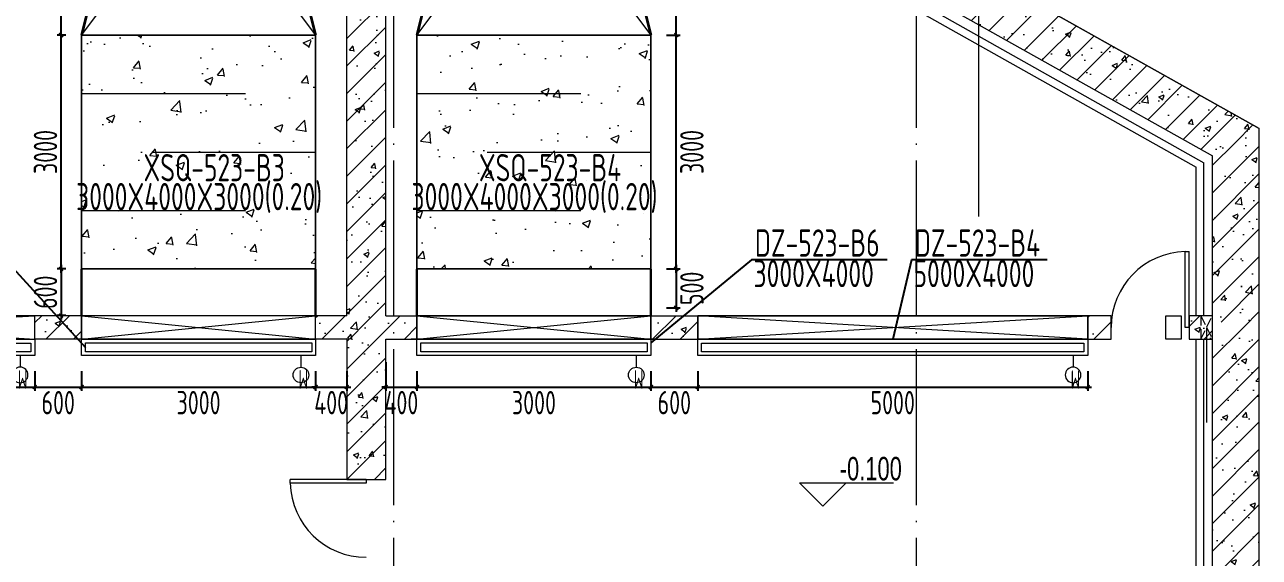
# Model space of a CAD drawing. Extents: x 4 to 13611208, y -605838 to 574722.
# Drawn here: x 13461467 to 13477297, y 173010 to 179843 of the extents above; entities that cross this region are included whole.
import ezdxf
from ezdxf.enums import TextEntityAlignment as Align

# ---------------------------------------------------------------- set-up
doc = ezdxf.new("R2010")
doc.units = 0
doc.header["$LTSCALE"] = 1000
doc.header["$MEASUREMENT"] = 0
doc.linetypes.add('DASH', pattern=[0.35, 0.25, -0.1])
doc.linetypes.add('DOTE', pattern=[2.42, 2, -0.2, 0.02, -0.2])
doc.layers.add('SDF-标注', color=7, linetype='Continuous')
for name, color, linetype, lineweight in [('SDF-设备', 1, 'Continuous', 5), ('SDF-风管', 3, 'Continuous', 20), ('SDF-风阀', 51, 'Continuous', 5), ('建筑底图', 8, 'Continuous', 13)]:
    doc.layers.add(name, color=color, linetype=linetype, lineweight=lineweight)
doc.styles.add('67', font='gbenor.shx', dxfattribs={"width": 0.7, "bigfont": 'hztxt.shx'})
doc.styles.add('C', font='HZTXT_E', dxfattribs={"width": 0.7, "bigfont": 'HZTXT'})
doc.styles.add('du', font='gbenor.shx', dxfattribs={"width": 0.8, "bigfont": 'hztxt.shx'})
doc.styles.get("Standard").update_dxf_attribs({"font": 'gbenor.shx', "bigfont": 'gbcbig.shx'})
doc.styles.add('晓游', font='gbenor.shx', dxfattribs={"width": 0.8, "bigfont": 'hztxt.shx'})
doc.dimstyles.new('67', dxfattribs={"dimscale": 100, "dimtxt": 3, "dimasz": 0.5, "dimexe": 0.5, "dimexo": 2, "dimgap": 0.5, "dimtad": 2, "dimdec": 0, "dimrnd": 5, "dimzin": 0, "dimdsep": 46, "dimtxsty": 'du', "dimblk": 'ARCHTICK', "dimcen": 0, "dimdle": 0.5, "dimclrd": 256, "dimclre": 256, "dimclrt": 256, "dimazin": 0, "dimtfac": 1, "dimtdec": 0, "dimtix": 1, "dimtmove": 2, "dimatfit": 3, "dimfxl": 100, "dimtolj": 1, "dimtzin": 0, "dimlwd": -1, "dimlwe": -1, "dimarcsym": 0})
doc.dimstyles.new('_TCH_ARCH', dxfattribs={"dimtxt": 3.5, "dimasz": 1, "dimexe": 1.5, "dimexo": 0, "dimgap": 0.5, "dimtad": 1, "dimdec": 0, "dimzin": 0, "dimdsep": 46, "dimtxsty": '晓游', "dimblk": 'ARCHTICK', "dimcen": 1, "dimdle": 1, "dimclrd": 256, "dimclre": 256, "dimclrt": 256, "dimazin": 2, "dimtfac": 1, "dimtdec": 0, "dimtix": 1, "dimtmove": 1, "dimatfit": 3, "dimldrblk": 'NONE', "dimtolj": 1, "dimtzin": 0, "dimlwd": -1, "dimlwe": -1, "dimarcsym": 0})
pattern_1 = [(45, (-133785.13, -33831), (-176.7766953, 176.7766953), []), (50, (-133785.13, -33831), (717.260183, -62.752135), [75, -825]), (355, (-133785.1, -33831), (-138.751334, 752.192134), [60, -660]), (100.4514, (-133725.36, -33836.2), (578.50938, 689.439542), [63.74019, -701.142112]), (46.1842, (-133785.1, -33631), (1067.24105, -165.519014), [112.5, -1237.5]), (96.6356, (-133696.2, -33644.8), (934.662706, 974.11787), [95.61029, -1051.713]), (351.1842, (-133785.1, -33631), (934.661945, 974.1186), [90, -990]), (21, (-133685.13, -33681), (596.907052, -402.61889), [75, -825]), (326, (-133685.1, -33681), (243.31533, 725.150045), [60, -660]), (71.4514, (-133635.4, -33714.55), (840.22263, 322.530497), [63.74019, -701.142112]), (37.5, (-133785.13, -33831), (12.1598553, 332.893854), [0, -652, 0, -670, 0, -662.5]), (7.5, (-133785.13, -33831), (263.069537, 394.411712), [0, -382, 0, -637, 0, -252.5]), (327.5, (-134008.13, -33831), (533.822436, -22.5548717), [0, -250, 0, -780, 0, -1035]), (317.5, (-134108.13, -33831), (583.18617, 100.104982), [0, -325, 0, -518, 0, -735])]

# ---------------------------------------------------------------- blocks, each defined once
blk = doc.blocks.new('$DorLib2D$00000001')
for p, q in [((0.45, 0.975), (0.5, 0.975)), ((0.45, 0), (0.45, 0.975)), ((0.5, 0), (0.5, 0.975)), ((0.5, 0), (0.45, 0))]:
    blk.add_line(p, q)
at = {"lineweight": 13}
blk.add_arc((0.475, 0), 0.975, 91.4693, 180, dxfattribs=at)
blk = doc.blocks.new('风机')
at = {"color": 1}
for p, q in [((-1000, 2000), (-1085, 1926)), ((-1085, 1926), (-942, 1882)), ((1000, 2000), (-1000, 2000)), ((1085, 1926), (942, 1882)), ((1000, 2000), (1085, 1926)), ((-942, 1882), (-1000, 1800)), ((1000, 1800), (-1000, 1800)), ((-1000, 1800), (-1000, 200)), ((942, 1882), (1000, 1800)), ((1000, 200), (1000, 1800)), ((1000, 1600), (-1000, 1600)), ((-450, 650), (-450, 1640)), ((-450, 1640), (450, 1640)), ((450, 650), (450, 1640)), ((-450, 1535), (-967, 1461)), ((-967, 1461), (-967, 1191)), ((450, 1522), (967, 1461)), ((967, 1461), (967, 1191)), ((-450, 1136), (-967, 1191)), ((450, 1146), (967, 1191)), ((-321, 1047), (-321, 310)), ((-321, 1047), (321, 1047)), ((321, 1047), (321, 310)), ((1000, 650), (-1000, 650)), ((-450, 650), (-321, 650)), ((321, 650), (450, 650)), ((-1000, 200), (1000, 200)), ((-942, 118), (-1000, 200)), ((942, 118), (1000, 200)), ((-1085, 74), (-942, 118)), ((-1000, 0), (-1085, 74)), ((-1000, 0), (1000, 0)), ((21, 110), (-121, 110)), ((-21, 110), (121, 110)), ((1085, 74), (942, 118)), ((1000, 0), (1085, 74))]:
    blk.add_line(p, q, dxfattribs=at)
for centre, radius, start, end in [((0, 1539), 461, 12.6544, 167.3456), ((-121, 310), 200, 180, 270), ((121, 310), 200, 270, 360)]:
    blk.add_arc(centre, radius, start, end, dxfattribs=at)
blk = doc.blocks.new('消声器(标准)')
at = {"color": 1}
for p, q in [((1000, 750), (300, 750)), ((700, 500), (0, 500)), ((1000, 250), (300, 250))]:
    blk.add_line(p, q, dxfattribs=at)
blk.add_lwpolyline([(0, 0), (1000, 0), (1000, 1000), (0, 1000)], close=True, dxfattribs=at)
at = {"color": 1, "style": '67', "width": 0.8, "flags": 1}
blk.add_attdef('1', (1000, 500), '', height=300, dxfattribs=at)
blk = doc.blocks.new('A$C236A5DBC')
at = {"layer": 'SDF-风管'}
for p, q in [((-1500, 2000), (0, 0)), ((0, 0), (1500, 2000))]:
    blk.add_line(p, q, dxfattribs=at)
at = {"layer": 'SDF-风管', "const_width": 35}
for points in [[(-1000, 0), (-1500, 2000)], [(1500, 2000), (1000, 0)], [(-1500, -4000), (-1000, -2000)], [(1500, -4000), (1000, -2000)]]:
    blk.add_lwpolyline(points, dxfattribs=at)
at = {"layer": 'SDF-风管'}
blk.add_lwpolyline([(-1500, -4000), (0, -2000), (1500, -4000)], dxfattribs=at)
at = {"layer": 'SDF-设备', "color": 1, "lineweight": -2, "xscale": -2.999999999999999, "rotation": 359.9999999999999}
for p, yscale in [((1500, 2000), 3), ((1500, -6000), 1.999999999999999)]:
    blk.add_blockref('消声器(标准)', p, dxfattribs=dict(at, yscale=yscale))
at = {"layer": 'SDF-设备', "color": 1, "xscale": -1, "rotation": 359.9999999999999}
blk.add_blockref('风机', (0, -2000), dxfattribs=at)
blk = doc.blocks.new('dasdfadfsa')
at = {"layer": 'SDF-风阀'}
for p, q in [((0, -232), (0, -444)), ((4950, -282), (50, -282)), ((50, -282), (50, -394)), ((4950, -394), (4950, -282)), ((5000, -444), (5000, -232)), ((0, -444), (5000, -444)), ((50, -394), (4950, -394)), ((188, -444), (188, -592))]:
    blk.add_line(p, q, dxfattribs=at)
blk.add_lwpolyline([(5000, -232), (0, -232), (0, 68), (5000, 68)], close=True, dxfattribs=at)
at = {"layer": 'SDF-风阀', "const_width": 15}
blk.add_lwpolyline([(5076, -232), (-76, -232)], dxfattribs=at)
at = {"layer": 'SDF-风阀'}
blk.add_circle((188, -692), 100, dxfattribs=at)
at = {"layer": 'SDF-风阀', "width": 0.6}
blk.add_text('M', height=240, rotation=180, dxfattribs=at).set_placement((217, -630))
blk = doc.blocks.new('_ArchTick')
at = {"color": 0, "linetype": 'ByBlock', "const_width": 0.4}
blk.add_lwpolyline([(-0.5, -0.5), (0.5, 0.5)], dxfattribs=at)
blk = doc.blocks.new('_None')
blk = doc.blocks.new('*D285')
at = {"layer": 'SDF-标注', "transparency": 16777216}
for p, q in [((13456597, 175398), (13456597, 175144)), ((13461597, 175398), (13461597, 175144)), ((13456547, 175194), (13461647, 175194))]:
    blk.add_line(p, q, dxfattribs=at)
at = {"layer": 'SDF-标注', "transparency": 16777216, "xscale": 50, "yscale": 50, "zscale": 50, "rotation": 180}
blk.add_blockref('_ArchTick', (13456597, 175194), dxfattribs=at)
at = {"layer": 'SDF-标注', "transparency": 16777216, "xscale": 50, "yscale": 50, "zscale": 50}
blk.add_blockref('_ArchTick', (13461597, 175194), dxfattribs=at)
at = {"layer": 'SDF-标注', "transparency": 16777216, "insert": (13459097, 174994), "char_height": 300, "attachment_point": 5, "style": 'du'}
blk.add_mtext('\\A1;5000', dxfattribs=at)
blk = doc.blocks.new('*D286')
at = {"layer": 'SDF-标注', "transparency": 16777216}
for p, q in [((13461597, 175398), (13461597, 175144)), ((13462197, 175398), (13462197, 175144)), ((13461547, 175194), (13462247, 175194))]:
    blk.add_line(p, q, dxfattribs=at)
at = {"layer": 'SDF-标注', "transparency": 16777216, "xscale": 50, "yscale": 50, "zscale": 50, "rotation": 180}
blk.add_blockref('_ArchTick', (13461597, 175194), dxfattribs=at)
at = {"layer": 'SDF-标注', "transparency": 16777216, "xscale": 50, "yscale": 50, "zscale": 50}
blk.add_blockref('_ArchTick', (13462197, 175194), dxfattribs=at)
at = {"layer": 'SDF-标注', "transparency": 16777216, "insert": (13461897, 174994), "char_height": 300, "attachment_point": 5, "style": 'du'}
blk.add_mtext('\\A1;600', dxfattribs=at)
blk = doc.blocks.new('*D287')
at = {"layer": 'SDF-标注', "transparency": 16777216}
for p, q in [((13462197, 175398), (13462197, 175144)), ((13465197, 175398), (13465197, 175144)), ((13462147, 175194), (13465247, 175194))]:
    blk.add_line(p, q, dxfattribs=at)
at = {"layer": 'SDF-标注', "transparency": 16777216, "xscale": 50, "yscale": 50, "zscale": 50, "rotation": 180}
blk.add_blockref('_ArchTick', (13462197, 175194), dxfattribs=at)
at = {"layer": 'SDF-标注', "transparency": 16777216, "xscale": 50, "yscale": 50, "zscale": 50}
blk.add_blockref('_ArchTick', (13465197, 175194), dxfattribs=at)
at = {"layer": 'SDF-标注', "transparency": 16777216, "insert": (13463697, 174994), "char_height": 300, "attachment_point": 5, "style": 'du'}
blk.add_mtext('\\A1;3000', dxfattribs=at)
blk = doc.blocks.new('*D288')
at = {"layer": 'SDF-标注', "transparency": 16777216}
for p, q in [((13465197, 175398), (13465197, 175144)), ((13465597, 175398), (13465597, 175144)), ((13465197, 175194), (13465147, 175194)), ((13465197, 175194), (13465597, 175194)), ((13465597, 175194), (13465647, 175194))]:
    blk.add_line(p, q, dxfattribs=at)
at = {"layer": 'SDF-标注', "transparency": 16777216, "xscale": 50, "yscale": 50, "zscale": 50}
blk.add_blockref('_ArchTick', (13465197, 175194), dxfattribs=at)
at = {"layer": 'SDF-标注', "transparency": 16777216, "xscale": 50, "yscale": 50, "zscale": 50, "rotation": 180}
blk.add_blockref('_ArchTick', (13465597, 175194), dxfattribs=at)
at = {"layer": 'SDF-标注', "transparency": 16777216, "insert": (13465397, 174994), "char_height": 300, "attachment_point": 5, "style": 'du'}
blk.add_mtext('\\A1;400', dxfattribs=at)
blk = doc.blocks.new('*D289')
at = {"layer": 'SDF-标注', "transparency": 16777216}
for p, q in [((13461997, 179710), (13461884, 179710)), ((13461934, 176660), (13461934, 179760)), ((13461997, 176710), (13461884, 176710))]:
    blk.add_line(p, q, dxfattribs=at)
at = {"layer": 'SDF-标注', "transparency": 16777216, "xscale": 50, "yscale": 50, "zscale": 50}
for p, rotation in [((13461934, 179710), 90), ((13461934, 176710), 270)]:
    blk.add_blockref('_ArchTick', p, dxfattribs=dict(at, rotation=rotation))
at = {"layer": 'SDF-标注', "transparency": 16777216, "insert": (13461734, 178210), "char_height": 300, "attachment_point": 5, "rotation": 90, "style": 'du'}
blk.add_mtext('\\A1;3000', dxfattribs=at)
blk = doc.blocks.new('*D290')
at = {"layer": 'SDF-标注', "transparency": 16777216}
for p, q in [((13462497, 181910), (13461884, 181910)), ((13461934, 179660), (13461934, 181960)), ((13461997, 179710), (13461884, 179710))]:
    blk.add_line(p, q, dxfattribs=at)
at = {"layer": 'SDF-标注', "transparency": 16777216, "xscale": 50, "yscale": 50, "zscale": 50}
for p, rotation in [((13461934, 181910), 90), ((13461934, 179710), 270)]:
    blk.add_blockref('_ArchTick', p, dxfattribs=dict(at, rotation=rotation))
at = {"layer": 'SDF-标注', "transparency": 16777216, "insert": (13461734, 180810), "char_height": 300, "attachment_point": 5, "rotation": 90, "style": 'du'}
blk.add_mtext('\\A1;2200', dxfattribs=at)
blk = doc.blocks.new('*D294')
at = {"layer": 'SDF-标注', "transparency": 16777216}
for p, q in [((13466097, 175512), (13466097, 175144)), ((13466497, 175398), (13466497, 175144)), ((13466097, 175194), (13466047, 175194)), ((13466097, 175194), (13466497, 175194)), ((13466497, 175194), (13466547, 175194))]:
    blk.add_line(p, q, dxfattribs=at)
at = {"layer": 'SDF-标注', "transparency": 16777216, "xscale": 50, "yscale": 50, "zscale": 50}
blk.add_blockref('_ArchTick', (13466097, 175194), dxfattribs=at)
at = {"layer": 'SDF-标注', "transparency": 16777216, "xscale": 50, "yscale": 50, "zscale": 50, "rotation": 180}
blk.add_blockref('_ArchTick', (13466497, 175194), dxfattribs=at)
at = {"layer": 'SDF-标注', "transparency": 16777216, "insert": (13466297, 174994), "char_height": 300, "attachment_point": 5, "style": 'du'}
blk.add_mtext('\\A1;400', dxfattribs=at)
blk = doc.blocks.new('*D295')
at = {"layer": 'SDF-标注', "transparency": 16777216}
for p, q in [((13469497, 175398), (13469497, 175144)), ((13466497, 175298), (13466497, 175144)), ((13466447, 175194), (13469547, 175194))]:
    blk.add_line(p, q, dxfattribs=at)
at = {"layer": 'SDF-标注', "transparency": 16777216, "xscale": 50, "yscale": 50, "zscale": 50, "rotation": 180}
blk.add_blockref('_ArchTick', (13466497, 175194), dxfattribs=at)
at = {"layer": 'SDF-标注', "transparency": 16777216, "xscale": 50, "yscale": 50, "zscale": 50}
blk.add_blockref('_ArchTick', (13469497, 175194), dxfattribs=at)
at = {"layer": 'SDF-标注', "transparency": 16777216, "insert": (13467997, 174994), "char_height": 300, "attachment_point": 5, "style": 'du'}
blk.add_mtext('\\A1;3000', dxfattribs=at)
blk = doc.blocks.new('*D296')
at = {"layer": 'SDF-标注', "transparency": 16777216}
for p, q in [((13470097, 175398), (13470097, 175144)), ((13469497, 175298), (13469497, 175144)), ((13469447, 175194), (13470147, 175194))]:
    blk.add_line(p, q, dxfattribs=at)
at = {"layer": 'SDF-标注', "transparency": 16777216, "xscale": 50, "yscale": 50, "zscale": 50, "rotation": 180}
blk.add_blockref('_ArchTick', (13469497, 175194), dxfattribs=at)
at = {"layer": 'SDF-标注', "transparency": 16777216, "xscale": 50, "yscale": 50, "zscale": 50}
blk.add_blockref('_ArchTick', (13470097, 175194), dxfattribs=at)
at = {"layer": 'SDF-标注', "transparency": 16777216, "insert": (13469797, 174994), "char_height": 300, "attachment_point": 5, "style": 'du'}
blk.add_mtext('\\A1;600', dxfattribs=at)
blk = doc.blocks.new('*D297')
at = {"layer": 'SDF-标注', "transparency": 16777216}
for p, q in [((13470097, 175398), (13470097, 175144)), ((13475097, 175398), (13475097, 175144)), ((13470047, 175194), (13475147, 175194))]:
    blk.add_line(p, q, dxfattribs=at)
at = {"layer": 'SDF-标注', "transparency": 16777216, "xscale": 50, "yscale": 50, "zscale": 50, "rotation": 180}
blk.add_blockref('_ArchTick', (13470097, 175194), dxfattribs=at)
at = {"layer": 'SDF-标注', "transparency": 16777216, "xscale": 50, "yscale": 50, "zscale": 50}
blk.add_blockref('_ArchTick', (13475097, 175194), dxfattribs=at)
at = {"layer": 'SDF-标注', "transparency": 16777216, "insert": (13472597, 174994), "char_height": 300, "attachment_point": 5, "style": 'du'}
blk.add_mtext('\\A1;5000', dxfattribs=at)
blk = doc.blocks.new('*D298')
at = {"layer": 'SDF-标注', "transparency": 16777216}
for p, q in [((13469697, 179710), (13469872, 179710)), ((13469822, 176660), (13469822, 179760)), ((13469697, 176710), (13469872, 176710))]:
    blk.add_line(p, q, dxfattribs=at)
at = {"layer": 'SDF-标注', "transparency": 16777216, "xscale": 50, "yscale": 50, "zscale": 50}
for p, rotation in [((13469822, 179710), 90), ((13469822, 176710), 270)]:
    blk.add_blockref('_ArchTick', p, dxfattribs=dict(at, rotation=rotation))
at = {"layer": 'SDF-标注', "transparency": 16777216, "insert": (13470022, 178210), "char_height": 300, "attachment_point": 5, "rotation": 90, "style": 'du'}
blk.add_mtext('\\A1;3000', dxfattribs=at)
blk = doc.blocks.new('*D299')
at = {"layer": 'SDF-标注', "transparency": 16777216}
for p, q in [((13469197, 181910), (13469872, 181910)), ((13469822, 179660), (13469822, 181960)), ((13469697, 179710), (13469872, 179710))]:
    blk.add_line(p, q, dxfattribs=at)
at = {"layer": 'SDF-标注', "transparency": 16777216, "xscale": 50, "yscale": 50, "zscale": 50}
for p, rotation in [((13469822, 181910), 90), ((13469822, 179710), 270)]:
    blk.add_blockref('_ArchTick', p, dxfattribs=dict(at, rotation=rotation))
at = {"layer": 'SDF-标注', "transparency": 16777216, "insert": (13470022, 180810), "char_height": 300, "attachment_point": 5, "rotation": 90, "style": 'du'}
blk.add_mtext('\\A1;2200', dxfattribs=at)
blk = doc.blocks.new('*D333')
at = {"layer": 'SDF-标注', "transparency": 16777216}
for p, q in [((13469697, 176710), (13469872, 176710)), ((13469822, 176760), (13469822, 176160)), ((13469697, 176210), (13469872, 176210))]:
    blk.add_line(p, q, dxfattribs=at)
at = {"layer": 'SDF-标注', "transparency": 16777216, "xscale": 50, "yscale": 50, "zscale": 50}
for p, rotation in [((13469822, 176710), 90), ((13469822, 176210), 270)]:
    blk.add_blockref('_ArchTick', p, dxfattribs=dict(at, rotation=rotation))
at = {"layer": 'SDF-标注', "transparency": 16777216, "insert": (13470022, 176460), "char_height": 300, "attachment_point": 5, "rotation": 90, "style": 'du'}
blk.add_mtext('\\A1;500', dxfattribs=at)
blk = doc.blocks.new('*D334')
at = {"layer": 'SDF-标注', "transparency": 16777216}
for p, q in [((13461997, 176710), (13461884, 176710)), ((13461934, 176760), (13461934, 176060)), ((13461997, 176110), (13461884, 176110))]:
    blk.add_line(p, q, dxfattribs=at)
at = {"layer": 'SDF-标注', "transparency": 16777216, "xscale": 50, "yscale": 50, "zscale": 50}
for p, rotation in [((13461934, 176710), 90), ((13461934, 176110), 270)]:
    blk.add_blockref('_ArchTick', p, dxfattribs=dict(at, rotation=rotation))
at = {"layer": 'SDF-标注', "transparency": 16777216, "insert": (13461734, 176410), "char_height": 300, "attachment_point": 5, "rotation": 90, "style": 'du'}
blk.add_mtext('\\A1;600', dxfattribs=at)
blk = doc.blocks.new('dz3000')
at = {"layer": 'SDF-风阀'}
for p, q in [((0, -512), (0, -300)), ((3000, -300), (3000, -512)), ((50, -350), (2950, -350)), ((50, -462), (50, -350)), ((2950, -462), (50, -462)), ((2950, -350), (2950, -462)), ((3000, -512), (0, -512)), ((2812, -512), (2812, -661))]:
    blk.add_line(p, q, dxfattribs=at)
blk.add_lwpolyline([(0, -300), (3000, -300), (3000, 0), (0, 0)], close=True, dxfattribs=at)
at = {"layer": 'SDF-风阀', "const_width": 15}
blk.add_lwpolyline([(-76, -300), (3076, -300)], dxfattribs=at)
at = {"layer": 'SDF-风阀'}
blk.add_circle((2812, -761), 100, dxfattribs=at)
at = {"layer": 'SDF-风阀', "text_generation_flag": 4, "width": 0.6}
blk.add_text('M', height=240, dxfattribs=at).set_placement((2783, -698))

msp = doc.modelspace()

# ---------------------------------------------------------------- hatches: boundary and pattern name
at = {"layer": '建筑底图'}
h = msp.add_hatch(dxfattribs=at)
h.set_pattern_fill('钢筋混凝土', color=8, scale=100, style=0)
h.set_pattern_definition(pattern_1)
h.paths.add_polyline_path([(13465847.4, 175959.5), (13466097.4, 176109.5), (13466097.4, 181559.5), (13465597.4, 181559.5), (13465597.4, 176109.5)])
h = msp.add_hatch(dxfattribs=at)
h.set_pattern_fill('钢筋混凝土', color=8, scale=100, style=0)
h.set_pattern_definition(pattern_1)
h.paths.add_polyline_path([(13473697.4, 180533.5), (13473097.4, 180182.5), (13476697.4, 178158.5), (13477297.4, 178509.5)])
at = {"layer": '建筑底图', "ltscale": 3}
h = msp.add_hatch(dxfattribs=at)
h.set_pattern_fill('混凝土', color=8, scale=150, style=0)
h.set_pattern_definition([(50, (-125283.6, -33931), (1075.890274, -94.1282), [112.5, -1237.5]), (355, (-125283.6, -33931), (-208.127, 1128.2882), [90, -990]), (100.4514, (-125194, -33938.8), (867.76407, 1034.15931), [95.610285, -1051.71317]), (46.1842, (-125283.6, -33631), (1600.86157, -248.27852), [168.75, -1856.25]), (96.6356, (-125150.2, -33651.7), (1401.99406, 1461.1768), [143.41543, -1577.5695]), (351.1842, (-125283.6, -33631), (1401.99292, 1461.1779), [135, -1485]), (21, (-125133.6, -33706), (895.36058, -603.928336), [112.5, -1237.5]), (326, (-125133.6, -33706), (364.973, 1087.72507), [90, -990]), (71.4514, (-125059, -33756.3), (1260.33394, 483.795745), [95.610285, -1051.71317]), (37.5, (-125283.63, -33931), (18.239783, 499.340781), [0, -978, 0, -1005, 0, -993.75]), (7.5, (-125283.63, -33931), (394.604306, 591.617568), [0, -573, 0, -955.5, 0, -378.75]), (327.5, (-125618.13, -33931), (800.733654, -33.832308), [0, -375, 0, -1170, 0, -1552.5]), (317.5, (-125768.1, -33931), (874.779254, 150.157473), [0, -487.5, 0, -777, 0, -1102.5])])
h.paths.add_polyline_path([(13465197.4, 176709.5), (13462197.4, 176709.5), (13462197.4, 179709.5), (13465197.4, 179709.5)])
h = msp.add_hatch(dxfattribs=at)
h.set_pattern_fill('混凝土', color=8, scale=150, style=0)
h.set_pattern_definition([(50, (-125283.6, -33831), (1075.890274, -94.1282), [112.5, -1237.5]), (355, (-125283.6, -33831), (-208.127, 1128.2882), [90, -990]), (100.4514, (-125194, -33838.8), (867.76407, 1034.15931), [95.610285, -1051.71317]), (46.1842, (-125283.6, -33531), (1600.86157, -248.27852), [168.75, -1856.25]), (96.6356, (-125150.2, -33551.7), (1401.99406, 1461.1768), [143.41543, -1577.5695]), (351.1842, (-125283.6, -33531), (1401.99292, 1461.1779), [135, -1485]), (21, (-125133.6, -33606), (895.36058, -603.928336), [112.5, -1237.5]), (326, (-125133.6, -33606), (364.973, 1087.72507), [90, -990]), (71.4514, (-125059, -33656.3), (1260.33394, 483.795745), [95.610285, -1051.71317]), (37.5, (-125283.63, -33831), (18.239783, 499.340781), [0, -978, 0, -1005, 0, -993.75]), (7.5, (-125283.63, -33831), (394.604306, 591.617568), [0, -573, 0, -955.5, 0, -378.75]), (327.5, (-125618.13, -33831), (800.733654, -33.832308), [0, -375, 0, -1170, 0, -1552.5]), (317.5, (-125768.1, -33831), (874.779254, 150.157473), [0, -487.5, 0, -777, 0, -1102.5])])
h.paths.add_polyline_path([(13469497.4, 176709.5), (13466497.4, 176709.5), (13466497.4, 179709.5), (13469497.4, 179709.5)])
at = {"layer": '建筑底图'}
h = msp.add_hatch(dxfattribs=at)
h.set_pattern_fill('钢筋混凝土', color=8, scale=100, style=0)
h.set_pattern_definition(pattern_1)
h.paths.add_polyline_path([(13476897.4, 175959.5), (13477297.4, 175959.5), (13477297.4, 178509.5), (13476697.4, 178158.5), (13476697.4, 176109.5)])
h = msp.add_hatch(dxfattribs=at)
h.set_pattern_fill('钢筋混凝土', color=8, scale=100, style=0)
h.set_pattern_definition(pattern_1)
h.paths.add_polyline_path([(13462197.4, 176109.5), (13461597.4, 176109.5), (13461597.4, 175809.5), (13462197.4, 175809.5)])
h = msp.add_hatch(dxfattribs=at)
h.set_pattern_fill('钢筋混凝土', color=8, scale=100, style=0)
h.set_pattern_definition(pattern_1)
h.paths.add_polyline_path([(13465847.4, 175959.5), (13465597.4, 176109.5), (13465197.4, 176109.5), (13465197.4, 175809.5), (13465597.4, 175809.5)])
h = msp.add_hatch(dxfattribs=at)
h.set_pattern_fill('钢筋混凝土', color=8, scale=100, style=0)
h.set_pattern_definition(pattern_1)
h.paths.add_polyline_path([(13465847.4, 175959.5), (13466097.4, 175809.5), (13466497.4, 175809.5), (13466497.4, 176109.5), (13466097.4, 176109.5)])
h = msp.add_hatch(dxfattribs=at)
h.set_pattern_fill('钢筋混凝土', color=8, scale=100, style=0)
h.set_pattern_definition(pattern_1)
h.paths.add_polyline_path([(13469497.4, 175809.5), (13470097.4, 175809.5), (13470097.4, 176109.5), (13469497.4, 176109.5)])
h = msp.add_hatch(dxfattribs=at)
h.set_pattern_fill('钢筋混凝土', color=8, scale=100, style=0)
h.set_pattern_definition(pattern_1)
h.paths.add_polyline_path([(13475097.4, 175809.5), (13475397.4, 175809.5), (13475397.4, 176109.5), (13475097.4, 176109.5)])
h = msp.add_hatch(dxfattribs=at)
h.set_pattern_fill('钢筋混凝土', color=8, scale=100, style=0)
h.set_pattern_definition(pattern_1)
h.paths.add_polyline_path([(13476697.4, 176109.5), (13476397.4, 176109.5), (13476397.4, 175809.5), (13476697.4, 175809.5), (13476697.4, 175959.5)])
h = msp.add_hatch(dxfattribs=at)
h.set_pattern_fill('钢筋混凝土', color=8, scale=100, style=0)
h.set_pattern_definition(pattern_1)
h.paths.add_polyline_path([(13465597.4, 175809.5), (13465597.4, 174009.5), (13466097.4, 174009.5), (13466097.4, 175809.5), (13465847.4, 175959.5)])
at = {"layer": '建筑底图', "ltscale": 3}
h = msp.add_hatch(dxfattribs=at)
h.set_pattern_fill('钢筋混凝土', color=8, scale=300, style=0)
h.set_pattern_definition([(45, (0, 0), (-530.330086, 530.330086), []), (50, (0, 0), (2151.78055, -188.2564), [225, -2475]), (355, (0, 0), (-416.254, 2256.5764), [180, -1980]), (100.4514, (179.3, -15.7), (1735.52815, 2068.31863), [191.22057, -2103.42634]), (46.1842, (0, 600), (3201.72315, -496.55704), [337.5, -3712.5]), (96.6356, (266.8, 558.6), (2803.9881, 2922.3536), [286.8309, -3155.139]), (351.1842, (0, 600), (2803.9858, 2922.3558), [270, -2970]), (21, (300, 450), (1790.72116, -1207.85667), [225, -2475]), (326, (300, 450), (729.946, 2175.45014), [180, -1980]), (71.4514, (449.2, 349.3), (2520.6679, 967.5915), [191.22057, -2103.42634]), (37.5, (0, 0), (36.479566, 998.68156), [0, -1956, 0, -2010, 0, -1987.5]), (7.5, (0, 0), (789.20861, 1183.235136), [0, -1146, 0, -1911, 0, -757.5]), (327.5, (-669, 0), (1601.46731, -67.664615), [0, -750, 0, -2340, 0, -3105]), (317.5, (-969, 0), (1749.55851, 300.31495), [0, -975, 0, -1554, 0, -2205])])
h.paths.add_polyline_path([(13466497.4, 176009.5), (13466097.4, 176009.5), (13466097.4, 175709.5), (13466497.4, 175709.5)])
at = {"layer": '建筑底图'}
h = msp.add_hatch(dxfattribs=at)
h.set_pattern_fill('钢筋混凝土', color=8, scale=100, style=0)
h.set_pattern_definition(pattern_1)
h.paths.add_polyline_path([(13476897.4, 172559.5), (13477297.4, 172559.5), (13477297.4, 175959.5), (13476897.4, 175959.5), (13476697.4, 175809.5), (13476697.4, 172809.5)])

# ---------------------------------------------------------------- linework, layer by layer
at = {"layer": 'SDF-设备', "color": 1, "const_width": 30}
for points in [[(13462197.4, 176709.5), (13462197.4, 176109.5)], [(13465197.4, 176709.5), (13465197.4, 176114.5)], [(13466497.4, 176709.5), (13466497.4, 176109.5)], [(13469497.4, 176709.5), (13469497.4, 176109.5)]]:
    msp.add_lwpolyline(points, dxfattribs=at)
at = {"layer": '建筑底图', "color": 8, "linetype": 'ByBlock', "lineweight": 0, "ltscale": 0.1}
msp.add_line((13473697.4, 210833), (13473697.4, 177383), dxfattribs=at)
at = {"layer": '建筑底图', "color": 8, "linetype": 'DOTE'}
for p, q in [((13466197.4, 209559.5), (13466197.4, 163209.5)), ((13472897.4, 209559.5), (13472897.4, 163209.5))]:
    msp.add_line(p, q, dxfattribs=at)
at = {"layer": '建筑底图', "color": 8}
for p, q in [((13465597.4, 176109.5), (13465597.4, 181559.5)), ((13466097.4, 176109.5), (13466097.4, 181559.5)), ((13473697.4, 180533.5), (13477297.4, 178509.5)), ((13473097.4, 180182.5), (13476697.4, 178158.5)), ((13472887.4, 180037.2), (13476487.4, 178013.2)), ((13472987.4, 180095.7), (13476587.4, 178071.7)), ((13477297.4, 175959.5), (13477297.4, 178509.5)), ((13476697.4, 176109.5), (13476697.4, 178158.5)), ((13476487.4, 176109.5), (13476487.4, 178013.2)), ((13476587.4, 176109.5), (13476587.4, 178071.7)), ((13456597.4, 175809.5), (13461597.4, 176109.5)), ((13456597.4, 176109.5), (13461597.4, 175809.5)), ((13462197.4, 176109.5), (13461597.4, 176109.5)), ((13461597.4, 175809.5), (13461597.4, 176109.5)), ((13462197.4, 175809.5), (13465197.4, 176109.5)), ((13462197.4, 176109.5), (13465197.4, 175809.5)), ((13462197.4, 175809.5), (13462197.4, 176109.5)), ((13465597.4, 176109.5), (13465197.4, 176109.5)), ((13465197.4, 175809.5), (13465197.4, 176109.5)), ((13466097.4, 176109.5), (13466497.4, 176109.5)), ((13466497.4, 175809.5), (13469497.4, 176109.5)), ((13466497.4, 176109.5), (13469497.4, 175809.5)), ((13466497.4, 176109.5), (13466497.4, 175809.5)), ((13469497.4, 176109.5), (13470097.4, 176109.5)), ((13469497.4, 176109.5), (13469497.4, 175809.5)), ((13470097.4, 175809.5), (13475097.4, 176109.5)), ((13475097.4, 175809.5), (13470097.4, 176109.5)), ((13470097.4, 176109.5), (13470097.4, 175809.5)), ((13475397.4, 176109.5), (13475097.4, 176109.5)), ((13475097.4, 176109.5), (13475097.4, 175809.5)), ((13475397.4, 175808.5), (13475397.4, 176109.5)), ((13476697.4, 176109.5), (13476397.4, 176109.5)), ((13476397.4, 176109.5), (13476397.4, 175809.5)), ((13476622.4, 175959.5), (13476622.4, 174740)), ((13477297.4, 172559.5), (13477297.4, 175959.5)), ((13462197.4, 175809.5), (13461597.4, 175809.5)), ((13465597.4, 175809.5), (13465197.4, 175809.5)), ((13465597.4, 175809.5), (13465597.4, 174009.5)), ((13466097.4, 175809.5), (13466497.4, 175809.5)), ((13466097.4, 174009.5), (13466097.4, 175809.5)), ((13469497.4, 175809.5), (13470097.4, 175809.5)), ((13475097.4, 175809.5), (13475397.4, 175809.5)), ((13476397.4, 175809.5), (13476697.4, 175809.5)), ((13476487.4, 172809.5), (13476487.4, 175809.5)), ((13476587.4, 172809.5), (13476587.4, 175809.5)), ((13476697.4, 172809.5), (13476697.4, 175809.5)), ((13465597.4, 174009.5), (13466097.4, 174009.5))]:
    msp.add_line(p, q, dxfattribs=at)
at = {"layer": '建筑底图'}
for p, q in [((13471700, 173663.9), (13471400, 173963.9)), ((13471400, 173963.9), (13472606, 173963.9)), ((13471700, 173663.9), (13472000, 173963.9))]:
    msp.add_line(p, q, dxfattribs=at)
at = {"layer": '建筑底图', "color": 8}
for points in [[(13434297, 165209.5), (13477297.4, 165209.5), (13477297.4, 178509.5), (13473697.4, 180533.5), (13473697.4, 207859.5), (13459597.4, 207859.5)], [(13476487.4, 172809.5), (13476487.4, 175809.5)]]:
    msp.add_lwpolyline(points, dxfattribs=at)
for points in [[(13465197.4, 176709.5), (13462197.4, 176709.5), (13462197.4, 179709.5), (13465197.4, 179709.5)], [(13469497.4, 176709.5), (13466497.4, 176709.5), (13466497.4, 179709.5), (13469497.4, 179709.5)], [(13456597.4, 175809.5), (13461597.4, 175809.5), (13461597.4, 176109.5), (13456597.4, 176109.5)], [(13462197.4, 175809.5), (13465197.4, 175809.5), (13465197.4, 176109.5), (13462197.4, 176109.5)], [(13466497.4, 176109.5), (13469497.4, 176109.5), (13469497.4, 175809.5), (13466497.4, 175809.5)], [(13470097.4, 176109.5), (13475097.4, 176109.5), (13475097.4, 175809.5), (13470097.4, 175809.5)], [(13476697.4, 176109.5), (13476397.4, 176109.5), (13476397.4, 175809.5), (13476697.4, 175809.5)]]:
    msp.add_lwpolyline(points, close=True, dxfattribs=at)
at = {"layer": '建筑底图', "color": 8, "ltscale": 2}
msp.add_lwpolyline([(13476297.4, 175809.5), (13476097.4, 175809.5), (13476097.4, 176109.5), (13476297.4, 176109.5)], close=True, dxfattribs=at)
at = {"layer": '建筑底图', "color": 8, "linetype": 'DASH', "ltscale": 0.5}
msp.add_lwpolyline([(13476547.4, 176109.5), (13476547.4, 175809.5), (13476697.4, 175809.5), (13476697.4, 176109.5)], close=True, dxfattribs=at)
for points in [[(13476547.4, 176109.5), (13476697.4, 175809.5)], [(13476547.4, 175809.5), (13476697.4, 176109.5)]]:
    msp.add_lwpolyline(points, dxfattribs=at)

# ---------------------------------------------------------------- block references
at = {"layer": 'SDF-设备', "xscale": -1, "rotation": 180}
for p in [(13463697.4, 181709.5), (13467997.4, 181709.5)]:
    msp.add_blockref('A$C236A5DBC', p, dxfattribs=at)
at = {"layer": 'SDF-风阀', "xscale": -1}
for p in [(13461597.4, 176041), (13475097.4, 176041)]:
    msp.add_blockref('dasdfadfsa', p, dxfattribs=at)
at = {"layer": 'SDF-风阀'}
for p in [(13462197.4, 176109.5), (13466497.4, 176109.5)]:
    msp.add_blockref('dz3000', p, dxfattribs=at)
at = {"layer": '建筑底图', "color": 8, "xscale": 1000, "yscale": 1000, "zscale": 1000}
msp.add_blockref('$DorLib2D$00000001', (13475897.4, 175958.5), dxfattribs=at)
at = {"layer": '建筑底图', "color": 8, "xscale": 1000, "yscale": 1000, "zscale": 1000, "rotation": 90}
msp.add_blockref('$DorLib2D$00000001', (13465847.4, 173509.5), dxfattribs=at)

# ---------------------------------------------------------------- texts
at = {"layer": 'SDF-标注', "style": '晓游', "width": 0.8}
for s, p in [('XSQ-523-B3', (13462990.7, 177833.5)), ('XSQ-523-B4', (13467290.7, 177833.5)), ('DZ-523-B6', (13470829.4, 176867.1, 0)), ('DZ-523-B4', (13472880.4, 176867.1, 0)), ('3000X4000', (13470812.6, 176475.5, 0)), ('5000X4000', (13472863.6, 176475.5, 0))]:
    msp.add_text(s, height=350, dxfattribs=at).set_placement(p)
for p in [(13463704.4, 177638.3, 0.2), (13468004.4, 177638.3, 0.2)]:
    msp.add_text('3000X4000X3000(0.20)', height=350, dxfattribs=at).set_placement(p, align=Align.MIDDLE)
at = {"layer": '建筑底图', "style": 'C', "width": 0.7}
msp.add_text('-0.100', height=300, dxfattribs=at).set_placement((13471917.7, 173996.9))

# ---------------------------------------------------------------- dimensions: what is measured, and where the dimension line sits
at = {"layer": 'SDF-标注'}
for base, p1, p2, picture, middle in [((13461934.4, 181909.5), (13462197.4, 179709.5), (13462697.4, 181909.5), '*D290', (13461734.4, 180809.5)), ((13469822.4, 181909.5), (13469497.4, 179709.5), (13468997.4, 181909.5), '*D299', (13470022.4, 180809.5)), ((13461934.4, 179709.5), (13462197.4, 176709.5), (13462197.4, 179709.5), '*D289', (13461734.4, 178209.5)), ((13469822.4, 179709.5), (13469497.4, 176709.5), (13469497.4, 179709.5), '*D298', (13470022.4, 178209.5)), ((13461934.4, 176109.5), (13462197.4, 176709.5), (13462197.4, 176109.5), '*D334', (13461734.4, 176409.5)), ((13469822.4, 176209.5), (13469497.4, 176709.5), (13469497.4, 176209.5), '*D333', (13470022.4, 176459.5))]:
    dim = msp.add_linear_dim(base=base, p1=p1, p2=p2, angle=90, dimstyle='67', dxfattribs=at)
    dim.commit()
    dim.dimension.update_dxf_attribs({"geometry": picture, "text_midpoint": middle})
for base, p1, p2, picture, middle in [((13466497.4, 175194.2), (13466097.4, 175712.3), (13466497.4, 175597.5), '*D294', (13466297.4, 174994.2)), ((13461597.4, 175194.2), (13456597.4, 175597.5), (13461597.4, 175597.5), '*D285', (13459097.4, 174994.2)), ((13462197.4, 175194.2), (13461597.4, 175597.5), (13462197.4, 175597.5), '*D286', (13461897.4, 174994.2)), ((13465197.4, 175194.2), (13462197.4, 175597.5), (13465197.4, 175597.5), '*D287', (13463697.4, 174994.2)), ((13465597.4, 175194.2), (13465197.4, 175597.5), (13465597.4, 175597.5), '*D288', (13465397.4, 174994.2)), ((13469497.4, 175194.2), (13466497.4, 175497.5), (13469497.4, 175597.5), '*D295', (13467997.4, 174994.2)), ((13470097.4, 175194.2), (13469497.4, 175497.5), (13470097.4, 175597.5), '*D296', (13469797.4, 174994.2)), ((13475097.4, 175194.2), (13470097.4, 175597.5), (13475097.4, 175597.5), '*D297', (13472597.4, 174994.2))]:
    dim = msp.add_linear_dim(base=base, p1=p1, p2=p2, dimstyle='67', dxfattribs=at)
    dim.commit()
    dim.dimension.update_dxf_attribs({"geometry": picture, "text_midpoint": middle})

# ---------------------------------------------------------------- leaders
for points in [[(13459483.1, 176827.5), (13461223, 176827.5), (13462247.4, 175703.5)], [(13472527.7, 176827.5), (13470787.7, 176827.5), (13469497.4, 175759.5)], [(13474578.6, 176827.5), (13472838.7, 176827.5), (13472597.4, 175809.5)]]:
    msp.add_leader(points, dimstyle='_TCH_ARCH', override={"dimgap": 0.5, "dimtad": 0}, dxfattribs=at)

doc.saveas('drawing.dxf')
